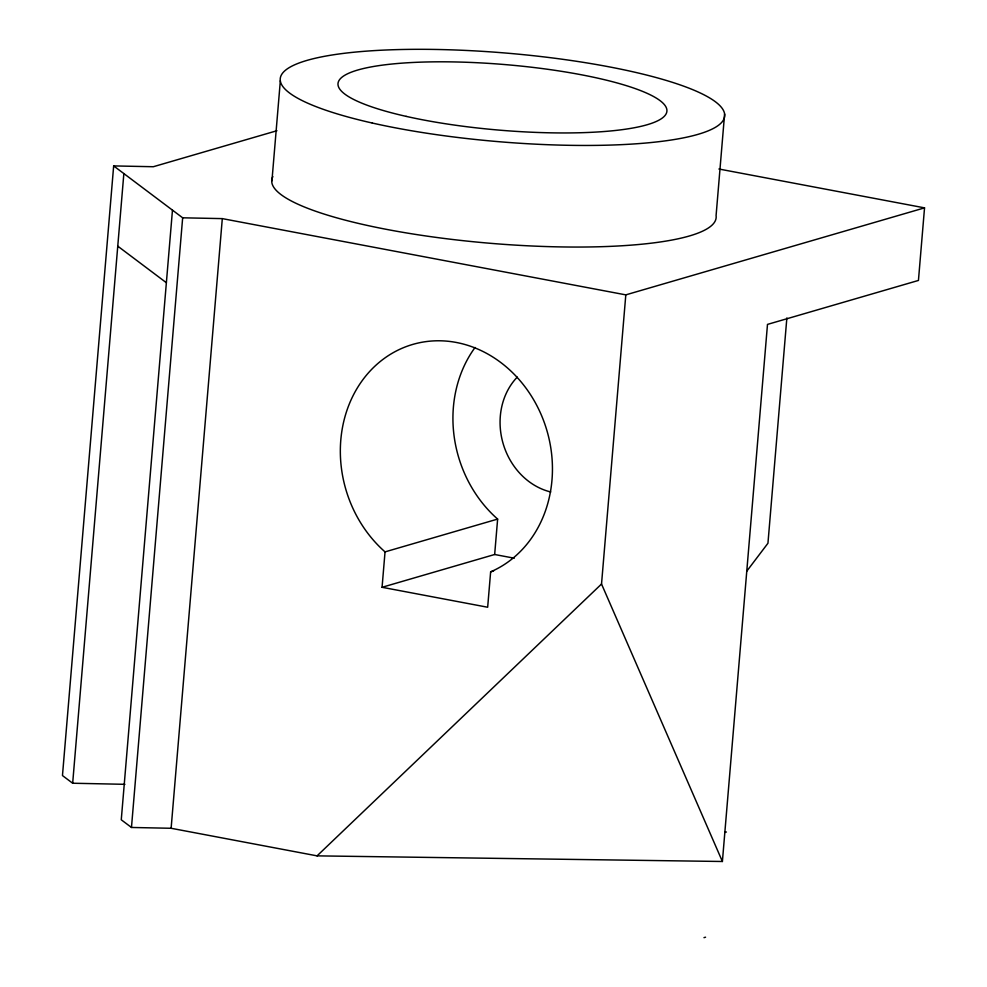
<?xml version="1.0" encoding="UTF-8"?>
<svg xmlns="http://www.w3.org/2000/svg" width="987" height="987" viewBox="0 0 987 987"><rect width="100%" height="100%" fill="white"/><g stroke="black" fill="none" stroke-linecap="round" stroke-linejoin="round"><path stroke-width="1.48" d="M276.928 130.728L153.306 166.729L113.665 165.915L62.465 775.56L72.668 783.234L124.93 784.32M72.668 783.234L123.856 173.576M172.466 210.132L121.265 819.79L131.468 827.464L171.121 828.278L317.074 855.865L722.398 861.491L767.491 324.402L918.441 280.444L924.535 207.862L718.894 169.011M131.468 827.464L182.657 217.806L113.665 165.915M171.121 828.278L222.309 218.62L182.657 217.806M280.345 80.749L271.807 182.361A222.976 44.452 4.8 0 0 500.31 244.085A222.976 44.452 4.8 0 0 716.081 215.622L724.606 114.011M382.068 587.29L385.041 551.881A120.402 104.758 73.8 0 1 371.84 369.175A120.402 104.758 73.8 0 1 533.634 399.747A120.402 104.758 73.8 0 1 490.638 571.843L487.664 607.239L382.068 587.29L494.66 554.497L514.276 558.198M494.66 554.497L497.633 519.088A120.402 104.758 73.8 0 1 475.055 347.473M722.398 861.491L601.527 584.02L625.807 294.866L924.535 207.862M786.861 317.937L767.948 543.245L746.777 571.177M317.074 855.865L601.527 584.02M385.041 551.881L497.633 519.088M490.638 571.843L493.562 570.992M724.828 832.448L726.42 831.992M703.978 937.65L705.569 937.194M222.309 218.62L625.807 294.866M117.761 246.158L166.371 282.714M271.721 180.892A222.976 44.452 4.8 0 1 272.881 176.611M550.734 491.97A66.894 58.196 73.8 0 1 503.111 443.533A66.894 58.196 73.8 0 1 517.25 377.096M372.296 123.042A222.976 44.452 4.8 0 0 723.545 119.76A222.976 44.452 4.8 0 0 411.591 49.35A222.976 44.452 4.8 0 0 372.296 123.042M406.138 116.367A165.002 32.892 4.8 0 0 666.065 113.937A165.002 32.892 4.8 0 0 435.218 61.836A165.002 32.892 4.8 0 0 406.138 116.367"/></g></svg>
